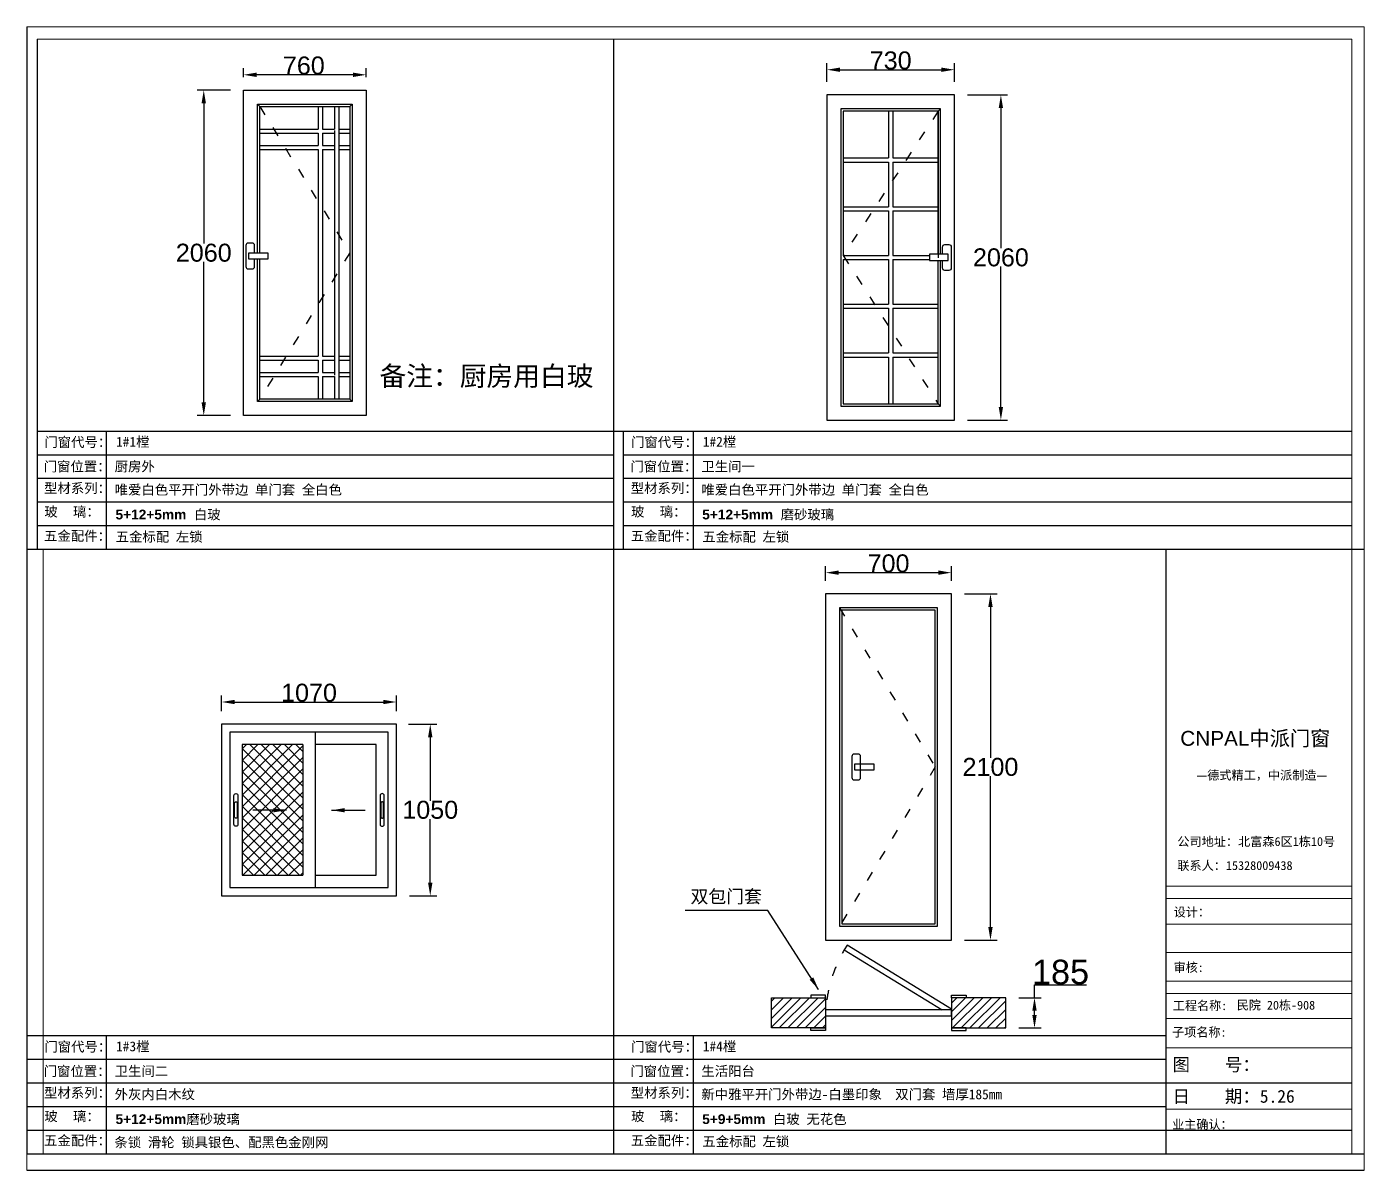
# Model space of a CAD drawing. Header units: inches. Extents: x -138455 to 599497, y -747149 to 13167.
# Drawn here: x 103834 to 112019, y -19127 to -12130 of the extents above; entities that cross this region are included whole.
import ezdxf

# ---------------------------------------------------------------- set-up
doc = ezdxf.new("R2010")
doc.units = ezdxf.units.IN
doc.header["$MEASUREMENT"] = 0
doc.header["$PDMODE"] = 35
doc.header["$PDSIZE"] = -3
doc.linetypes.add('ACAD_ISO03W100', pattern=[30, 12, -18])
doc.layers.add('0 @ 1', color=7, linetype='Continuous')
doc.styles.add('Annotative', font='arialbd.ttf')
doc.styles.add('MtXpl_', font='')
doc.styles.get("Standard").update_dxf_attribs({"font": 'arial.ttf'})
doc.styles.get('MtXpl_').set_extended_font_data('SimSun')
doc.dimstyles.get("Standard").update_dxf_attribs({"dimtxt": 80, "dimasz": 70, "dimexe": 40, "dimexo": 80, "dimgap": 0, "dimtad": 1, "dimtih": 1, "dimtoh": 1, "dimdec": 0, "dimzin": 0, "dimdsep": 46, "dimtxsty": 'Standard', "dimcen": 0.09, "dimadec": 0, "dimazin": 0, "dimtfac": 1, "dimtdec": 0, "dimtofl": 0, "dimtmove": 0, "dimatfit": 3, "dimfxl": 0, "dimtolj": 1, "dimtzin": 0, "dimarcsym": 0})

# ---------------------------------------------------------------- blocks, each defined once
blk = doc.blocks.new('*D482')
at = {"color": 0, "lineweight": -2, "transparency": 16777216}
for p, q in [((109591, -12546.5), (109835.3, -12546.5)), ((109795.3, -12626.5), (109795.3, -13485.3)), ((109795.3, -14456.5), (109795.3, -13597.7)), ((109591, -14536.5), (109835.3, -14536.5))]:
    blk.add_line(p, q, dxfattribs=at)
at = {"color": 0, "transparency": 16777216}
for points in [[(109782, -12626.5), (109808.6, -12626.5), (109795.3, -12546.5)], [(109782, -14456.5), (109808.6, -14456.5), (109795.3, -14536.5)]]:
    blk.add_solid(points, dxfattribs=at)
at = {"layer": 'Defpoints', "color": 0, "transparency": 16777216}
for p in [(109511, -12546.5), (109511, -14536.5), (109795.3, -14536.5)]:
    blk.add_point(p, dxfattribs=at)
at = {"color": 0, "transparency": 16777216, "insert": (109795.3, -13541.5), "char_height": 110, "attachment_point": 5}
blk.add_mtext('\\A1;2060', dxfattribs=at)
blk = doc.blocks.new('*D484')
at = {"color": 0, "lineweight": -2, "transparency": 16777216}
for p, q in [((108731, -12466.5), (108731, -12352.6)), ((109511, -12466.5), (109511, -12352.6)), ((108811, -12392.6), (109431, -12392.6))]:
    blk.add_line(p, q, dxfattribs=at)
at = {"color": 0, "transparency": 16777216}
for points in [[(108811, -12379.3), (108811, -12406), (108731, -12392.6)], [(109431, -12379.3), (109431, -12406), (109511, -12392.6)]]:
    blk.add_solid(points, dxfattribs=at)
at = {"layer": 'Defpoints', "color": 0, "transparency": 16777216}
for p in [(109511, -12392.6), (108731, -12546.5), (109511, -12546.5)]:
    blk.add_point(p, dxfattribs=at)
at = {"color": 0, "transparency": 16777216, "insert": (109121, -12336.4), "char_height": 110, "attachment_point": 5}
blk.add_mtext('\\A1;730', dxfattribs=at)
blk = doc.blocks.new('*D485')
at = {"color": 0, "lineweight": -2, "transparency": 16777216}
for p, q in [((105026.3, -16317.1), (105026.3, -16221.8)), ((105106.3, -16261.8), (106016.3, -16261.8)), ((106096.3, -16317.1), (106096.3, -16221.8))]:
    blk.add_line(p, q, dxfattribs=at)
at = {"color": 0, "transparency": 16777216}
for points in [[(105106.3, -16248.4), (105106.3, -16275.1), (105026.3, -16261.8)], [(106016.3, -16248.4), (106016.3, -16275.1), (106096.3, -16261.8)]]:
    blk.add_solid(points, dxfattribs=at)
at = {"layer": 'Defpoints', "color": 0, "transparency": 16777216}
for p in [(106096.3, -16261.8), (105026.3, -16397.1), (106096.3, -16397.1)]:
    blk.add_point(p, dxfattribs=at)
at = {"color": 0, "transparency": 16777216, "insert": (105561.3, -16205.6), "char_height": 110, "attachment_point": 5}
blk.add_mtext('\\A1;1070', dxfattribs=at)
blk = doc.blocks.new('*D486')
at = {"color": 0, "lineweight": -2, "transparency": 16777216}
for p, q in [((106171.1, -16397.1), (106343.2, -16397.1)), ((106303.2, -16477.1), (106303.2, -16866)), ((106303.2, -17367.1), (106303.2, -16978.3)), ((106176.3, -17447.1), (106343.2, -17447.1))]:
    blk.add_line(p, q, dxfattribs=at)
at = {"color": 0, "transparency": 16777216}
for points in [[(106289.8, -16477.1), (106316.5, -16477.1), (106303.2, -16397.1)], [(106289.8, -17367.1), (106316.5, -17367.1), (106303.2, -17447.1)]]:
    blk.add_solid(points, dxfattribs=at)
at = {"layer": 'Defpoints', "color": 0, "transparency": 16777216}
for p in [(106091.1, -16397.1), (106096.3, -17447.1), (106303.2, -17447.1)]:
    blk.add_point(p, dxfattribs=at)
at = {"color": 0, "transparency": 16777216, "insert": (106303.2, -16922.1), "char_height": 110, "attachment_point": 5}
blk.add_mtext('\\A1;1050', dxfattribs=at)
blk = doc.blocks.new('123123')
for points in [[(70221.7, 9381.8), (70221.7, 9381.8, 0.414214), (70234.2, 9394.3), (70234.2, 9569.3, 0.414214), (70221.7, 9581.8), (70221.7, 9581.8, 0.414214), (70209.2, 9569.3), (70209.2, 9394.3, 0.414214)], [(70221.7, 9431.8), (70221.7, 9431.8, 0.414214), (70229.2, 9439.3), (70229.2, 9524.3, 0.414214), (70221.7, 9531.8), (70221.7, 9531.8, 0.414214), (70214.2, 9524.3), (70214.2, 9439.3, 0.414214)]]:
    blk.add_lwpolyline(points, format="xyb", close=True)
blk = doc.blocks.new('*D483')
at = {"color": 0, "lineweight": -2, "transparency": 16777216}
for p, q in [((109572.8, -15599.5), (109771.5, -15599.5)), ((109731.5, -15679.5), (109731.5, -16603.3)), ((109731.5, -17639.5), (109731.5, -16715.7)), ((109572.8, -17719.5), (109771.5, -17719.5))]:
    blk.add_line(p, q, dxfattribs=at)
at = {"color": 0, "transparency": 16777216}
for points in [[(109718.1, -15679.5), (109744.8, -15679.5), (109731.5, -15599.5)], [(109718.1, -17639.5), (109744.8, -17639.5), (109731.5, -17719.5)]]:
    blk.add_solid(points, dxfattribs=at)
at = {"layer": 'Defpoints', "color": 0, "transparency": 16777216}
for p in [(109492.8, -15599.5), (109492.8, -17719.5), (109731.5, -17719.5)]:
    blk.add_point(p, dxfattribs=at)
at = {"color": 0, "transparency": 16777216, "insert": (109731.5, -16659.5), "char_height": 110, "attachment_point": 5}
blk.add_mtext('\\A1;2100', dxfattribs=at)
blk = doc.blocks.new('*D487')
at = {"color": 0, "lineweight": -2, "transparency": 16777216}
for p, q in [((105160.5, -12438), (105160.5, -12383.7)), ((105830.5, -12423.7), (105240.5, -12423.7)), ((105910.5, -12438), (105910.5, -12383.7))]:
    blk.add_line(p, q, dxfattribs=at)
at = {"color": 0, "transparency": 16777216}
for points in [[(105240.5, -12410.3), (105240.5, -12437), (105160.5, -12423.7)], [(105830.5, -12410.3), (105830.5, -12437), (105910.5, -12423.7)]]:
    blk.add_solid(points, dxfattribs=at)
at = {"layer": 'Defpoints', "color": 0, "transparency": 16777216}
for p in [(105160.5, -12423.7), (105160.5, -12518), (105910.5, -12518)]:
    blk.add_point(p, dxfattribs=at)
at = {"color": 0, "transparency": 16777216, "insert": (105529.5, -12367.5), "char_height": 110, "width": 233.635, "attachment_point": 5}
blk.add_mtext('\\A1;760', dxfattribs=at)
blk = doc.blocks.new('*D488')
at = {"color": 0, "lineweight": -2, "transparency": 16777216}
for p, q in [((105080.5, -12518), (104877.1, -12518)), ((104917.1, -12598), (104917.1, -13456.8)), ((104917.1, -14428), (104917.1, -13569.2)), ((105080.5, -14508), (104877.1, -14508))]:
    blk.add_line(p, q, dxfattribs=at)
at = {"color": 0, "transparency": 16777216}
for points in [[(104903.7, -12598), (104930.4, -12598), (104917.1, -12518)], [(104903.7, -14428), (104930.4, -14428), (104917.1, -14508)]]:
    blk.add_solid(points, dxfattribs=at)
at = {"layer": 'Defpoints', "color": 0, "transparency": 16777216}
for p in [(105160.5, -12518), (104917.1, -14508), (105160.5, -14508)]:
    blk.add_point(p, dxfattribs=at)
at = {"color": 0, "transparency": 16777216, "insert": (104917.1, -13513), "char_height": 110, "attachment_point": 5}
blk.add_mtext('\\A1;2060', dxfattribs=at)
blk = doc.blocks.new('*D489')
at = {"color": 0, "lineweight": -2, "transparency": 16777216}
for p, q in [((110001, -18071.5), (110001, -17991.5)), ((110001, -17991.5), (110319.4, -17991.5)), ((109905, -18071.5), (110041, -18071.5)), ((110001, -18176.5), (110001, -18151.5)), ((109905, -18256.5), (110041, -18256.5))]:
    blk.add_line(p, q, dxfattribs=at)
at = {"color": 0, "transparency": 16777216}
for points in [[(109987.7, -18151.5), (110014.3, -18151.5), (110001, -18071.5)], [(109987.7, -18176.5), (110014.3, -18176.5), (110001, -18256.5)]]:
    blk.add_solid(points, dxfattribs=at)
at = {"layer": 'Defpoints', "color": 0, "transparency": 16777216}
for p in [(109825, -18071.5), (110001, -18071.5), (109825, -18256.5)]:
    blk.add_point(p, dxfattribs=at)
at = {"color": 0, "transparency": 16777216, "insert": (110160.2, -17914.9), "char_height": 150, "attachment_point": 5}
blk.add_mtext('\\A1;185', dxfattribs=at)
blk = doc.blocks.new('*D490')
at = {"color": 0, "lineweight": -2, "transparency": 16777216}
for p, q in [((108722.8, -15519.5), (108722.8, -15430.3)), ((109492.8, -15519.5), (109492.8, -15430.3)), ((108802.8, -15470.3), (109412.8, -15470.3))]:
    blk.add_line(p, q, dxfattribs=at)
at = {"color": 0, "transparency": 16777216}
for points in [[(108802.8, -15456.9), (108802.8, -15483.6), (108722.8, -15470.3)], [(109412.8, -15456.9), (109412.8, -15483.6), (109492.8, -15470.3)]]:
    blk.add_solid(points, dxfattribs=at)
at = {"layer": 'Defpoints', "color": 0, "transparency": 16777216}
for p in [(109492.8, -15470.3), (108722.8, -15599.5), (109492.8, -15599.5)]:
    blk.add_point(p, dxfattribs=at)
at = {"color": 0, "transparency": 16777216, "insert": (109107.8, -15414.1), "char_height": 110, "attachment_point": 5}
blk.add_mtext('\\A1;700', dxfattribs=at)

msp = doc.modelspace()

# ---------------------------------------------------------------- hatches: boundary and pattern name
h = msp.add_hatch()
h.set_pattern_fill('ANSI37', color=256, scale=400)
h.set_pattern_definition([(45, (11779.403, -4773.86), (-35.35534, 35.35534), []), (135, (11779.403, -4773.86), (-35.35534, -35.35534), [])])
h.paths.add_polyline_path([(105523.8, -16522.1), (105151.3, -16522.1), (105151.3, -17322.1), (105523.8, -17322.1)])
h = msp.add_hatch()
h.set_pattern_fill('ANSI31', color=256, scale=300)
h.paths.add_polyline_path([(108722.8, -18256.5), (108722.8, -18071.5), (108632.8, -18071.5), (108390.5, -18071.5), (108390.5, -18256.5)])
h = msp.add_hatch()
h.set_pattern_fill('ANSI31', color=256, scale=300)
h.paths.add_polyline_path([(109825, -18071.5), (109492.8, -18071.5), (109492.8, -18256.5), (109582.8, -18256.5), (109825, -18256.5)])

# ---------------------------------------------------------------- linework, layer by layer
at = {"lineweight": 5}
for p, q in [((103833.9, -12129.6), (107424.4, -12129.6)), ((107424.4, -12129.6), (112018.9, -12129.6)), ((112018.9, -12129.6), (112018.9, -19127.1)), ((103898.5, -12205.3), (107424.4, -12205.3)), ((107424.4, -12205.3), (111943.2, -12205.3)), ((107424.4, -12205.3), (107424.4, -15327.3)), ((111943.2, -12205.3), (111943.2, -19027.1)), ((103833.9, -15327.3), (103833.9, -19127.1)), ((103933.9, -15327.3), (103933.9, -19027.1)), ((107424.4, -15327.3), (107424.4, -19027.1)), ((111943.2, -15955.1), (111943.2, -19027.1)), ((112018.9, -15879.4), (112018.9, -19027.1)), ((110807.7, -17388.7), (111943.2, -17388.7)), ((110807.7, -17464.4), (111943.2, -17464.4)), ((110807.7, -17620.5), (111943.2, -17620.5)), ((110807.7, -17794.1), (111943.2, -17794.1)), ((110807.7, -17970.4), (111943.2, -17970.4)), ((110807.7, -18046.1), (111943.2, -18046.1)), ((110807.7, -18199.2), (111943.2, -18199.2)), ((110807.7, -18378.7), (111943.2, -18378.7)), ((110807.7, -18754.1), (111943.2, -18754.1))]:
    msp.add_line(p, q, dxfattribs=at)
for p, q in [((103833.9, -12129.6), (103833.9, -15327.3)), ((103898.5, -12205.3), (103898.5, -15327.3)), ((107424.4, -12205.3), (107424.4, -15327.3)), ((105260.5, -12618), (105245.5, -12603)), ((105810.5, -12618), (105825.5, -12603)), ((105260.5, -13513), (105260.5, -12618)), ((105260.5, -12618), (105810.5, -12618)), ((105618, -12618), (105618, -12755.5)), ((105643, -12618), (105643, -12755.5)), ((105718, -12618), (105718, -12755.5)), ((105743, -12618), (105743, -12755.5)), ((105810.5, -12618), (105810.5, -14408)), ((109411, -12646.5), (108831, -12646.5)), ((108831, -12646.5), (108831, -13529)), ((109108.5, -12646.5), (109108.5, -12932.3)), ((109133.5, -12646.5), (109133.5, -12932.3)), ((109411, -12646.5), (109426, -12631.5)), ((109411, -13522), (109411, -12646.5)), ((105260.5, -12755.5), (105618, -12755.5)), ((105643, -12755.5), (105718, -12755.5)), ((105718, -12764.5), (105718, -14145.5)), ((105743, -12724.9), (105743, -14145.5)), ((105743, -12755.5), (105810.5, -12755.5)), ((105260.5, -12780.5), (105618, -12780.5)), ((105618, -12780.5), (105618, -12855.5)), ((105643, -12780.5), (105718, -12780.5)), ((105643, -12780.5), (105643, -12855.5)), ((105718, -12780.5), (105718, -12855.5)), ((105743, -12780.5), (105810.5, -12780.5)), ((105743, -12780.5), (105743, -12855.5)), ((105260.5, -12855.5), (105618, -12855.5)), ((105260.5, -12880.5), (105618, -12880.5)), ((105618, -12880.5), (105618, -13513)), ((105643, -12855.5), (105718, -12855.5)), ((105643, -12880.5), (105718, -12880.5)), ((105643, -12880.5), (105643, -13513)), ((105718, -12880.5), (105718, -14261.5)), ((105743, -12855.5), (105810.5, -12855.5)), ((105743, -12880.5), (105810.5, -12880.5)), ((105743, -12880.5), (105743, -14301.1)), ((108831, -12932.3), (109108.5, -12932.3)), ((108831, -12957.3), (109108.5, -12957.3)), ((109108.5, -12957.3), (109108.5, -13230.7)), ((109133.5, -12932.3), (109411, -12932.3)), ((109133.5, -12957.3), (109133.5, -13230.7)), ((109133.5, -12957.3), (109411, -12957.3)), ((105618, -13187.4), (105618, -14145.5)), ((105643, -13226.7), (105643, -14145.5)), ((108831, -13230.7), (109108.5, -13230.7)), ((108831, -13255.7), (109108.5, -13255.7)), ((109108.5, -13255.7), (109108.5, -13529)), ((109133.5, -13230.7), (109411, -13230.7)), ((109133.5, -13255.7), (109133.5, -13529)), ((109133.5, -13255.7), (109411, -13255.7)), ((105260.5, -14408), (105260.5, -13552.1)), ((108831, -13529), (109108.5, -13529)), ((108831, -13554), (108831, -13852.3)), ((108831, -13554), (109108.5, -13554)), ((109108.5, -13554), (109108.5, -13827.3)), ((109133.5, -13529), (109357.5, -13529)), ((109133.5, -13554), (109133.5, -13827.3)), ((109133.5, -13554), (109357.5, -13554)), ((109411, -14150.7), (109411, -13561)), ((108831, -13827.3), (109108.5, -13827.3)), ((109133.5, -13827.3), (109411, -13827.3)), ((108831, -13852.3), (108831, -14150.7)), ((108831, -13852.3), (109108.5, -13852.3)), ((109108.5, -13852.3), (109108.5, -14125.7)), ((109133.5, -13852.3), (109133.5, -14125.7)), ((109133.5, -13852.3), (109411, -13852.3)), ((105260.5, -14145.5), (105618, -14145.5)), ((105643, -14145.5), (105718, -14145.5)), ((105743, -14145.5), (105810.5, -14145.5)), ((108831, -14125.7), (109108.5, -14125.7)), ((108831, -14150.7), (108831, -14436.5)), ((108831, -14150.7), (109108.5, -14150.7)), ((109108.5, -14150.7), (109108.5, -14436.5)), ((109133.5, -14125.7), (109411, -14125.7)), ((109133.5, -14150.7), (109411, -14150.7)), ((109133.5, -14150.7), (109133.5, -14436.5)), ((109411, -14436.5), (109411, -14150.7)), ((105260.5, -14170.5), (105618, -14170.5)), ((105618, -14170.5), (105618, -14245.5)), ((105643, -14170.5), (105643, -14245.5)), ((105643, -14170.5), (105718, -14170.5)), ((105718, -14170.5), (105718, -14245.5)), ((105743, -14170.5), (105743, -14245.5)), ((105743, -14170.5), (105810.5, -14170.5)), ((105260.5, -14245.5), (105618, -14245.5)), ((105260.5, -14270.5), (105618, -14270.5)), ((105618, -14270.5), (105618, -14408)), ((105643, -14245.5), (105718, -14245.5)), ((105643, -14270.5), (105643, -14408)), ((105643, -14270.5), (105718, -14270.5)), ((105718, -14270.5), (105718, -14408)), ((105743, -14245.5), (105810.5, -14245.5)), ((105743, -14270.5), (105743, -14408)), ((105743, -14270.5), (105810.5, -14270.5)), ((105260.5, -14408), (105245.5, -14423)), ((105810.5, -14408), (105260.5, -14408)), ((105810.5, -14408), (105825.5, -14423)), ((108831, -14436.5), (109411, -14436.5)), ((109411, -14436.5), (109426, -14451.5)), ((103898.5, -14603.5), (107424.4, -14603.5)), ((104320.9, -14603.5), (104320.9, -15327.3)), ((107424.4, -14603.5), (111943.2, -14603.5)), ((107483.2, -14603.5), (107483.2, -15327.3)), ((107911.3, -14603.5), (107911.3, -15327.3)), ((103898.5, -14748.3), (107424.4, -14748.3)), ((107483.2, -14748.3), (111943.2, -14748.3)), ((103898.5, -14893), (107424.4, -14893)), ((107483.2, -14893), (111943.2, -14893)), ((103898.5, -15037.8), (107424.4, -15037.8)), ((107483.2, -15037.8), (111943.2, -15037.8)), ((103898.5, -15182.6), (107424.4, -15182.6)), ((107483.2, -15182.6), (111943.2, -15182.6)), ((103833.9, -15327.3), (107424.4, -15327.3)), ((103833.9, -15327.3), (107424.4, -15327.3)), ((103833.9, -15327.3), (103833.9, -19027.1)), ((107424.4, -15327.3), (112018.9, -15327.3)), ((107424.4, -15327.3), (112018.9, -15327.3)), ((107424.4, -15327.3), (107424.4, -19027.1)), ((110807.7, -19027.1), (110807.7, -15327.3)), ((105598.8, -16447.1), (105598.8, -17397.1)), ((105523.8, -16522.1), (105523.8, -17322.1)), ((103833.9, -18303.3), (107424.4, -18303.3)), ((104320.9, -18303.3), (104320.9, -19027.1)), ((107424.4, -18303.3), (110807.7, -18303.3)), ((107911.3, -18303.3), (107911.3, -19027.1)), ((103833.9, -18448.1), (107424.4, -18448.1)), ((107424.4, -18448.1), (110807.7, -18448.1)), ((103833.9, -18592.8), (107424.4, -18592.8)), ((107424.4, -18592.8), (111943.2, -18592.8)), ((103833.9, -18737.6), (107424.4, -18737.6)), ((107424.4, -18737.6), (110807.7, -18737.6)), ((103833.9, -18882.4), (107424.4, -18882.4)), ((107424.4, -18882.4), (111943.2, -18882.4)), ((103833.9, -19027.1), (107424.4, -19027.1)), ((107424.4, -19027.1), (112018.9, -19027.1)), ((103833.9, -19127.1), (107424.4, -19127.1)), ((107424.4, -19127.1), (112018.9, -19127.1))]:
    msp.add_line(p, q)
for points in [[(105910.5, -14508), (105160.5, -14508), (105160.5, -12518), (105910.5, -12518)], [(108731, -14536.5), (109511, -14536.5), (109511, -12546.5), (108731, -12546.5)], [(105193.4, -13513), (105308.7, -13513), (105308.7, -13552.1), (105193.4, -13552.1)], [(109472.8, -13522), (109357.5, -13522), (109357.5, -13561), (109472.8, -13561)], [(108722.8, -17719.5), (109492.8, -17719.5), (109492.8, -15599.5), (108722.8, -15599.5)], [(108807.8, -17634.5), (109407.8, -17634.5), (109407.8, -15684.5), (108807.8, -15684.5)], [(108822.8, -17619.5), (109392.8, -17619.5), (109392.8, -15699.5), (108822.8, -15699.5)], [(105026.3, -17447.1), (106096.3, -17447.1), (106096.3, -16397.1), (105026.3, -16397.1)], [(108902.1, -16640), (109017.4, -16640), (109017.4, -16679), (108902.1, -16679)], [(108722.8, -18256.5), (108390.5, -18256.5), (108390.5, -18071.5), (108722.8, -18071.5)], [(108632.8, -18071.5), (108722.8, -18071.5), (108722.8, -18056.5), (108632.8, -18056.5)], [(109582.8, -18071.5), (109492.8, -18071.5), (109492.8, -18056.5), (109582.8, -18056.5)], [(109492.8, -18256.5), (109825, -18256.5), (109825, -18071.5), (109492.8, -18071.5)], [(108722.8, -18181.5), (109492.8, -18181.5), (109492.8, -18146.5), (108722.8, -18146.5)], [(108632.8, -18256.5), (108722.8, -18256.5), (108722.8, -18271.5), (108632.8, -18271.5)], [(109582.8, -18256.5), (109492.8, -18256.5), (109492.8, -18271.5), (109582.8, -18271.5)]]:
    msp.add_lwpolyline(points, close=True)
for points in [[(105245.5, -13513), (105245.5, -12603), (105825.5, -12603), (105825.5, -14423)], [(109426, -13522), (109426, -12631.5), (108816, -12631.5), (108816, -14451.5)], [(109411, -12646.5), (109411, -13543)], [(105825.5, -13611.3), (105825.5, -14423), (105245.5, -14423), (105245.5, -13552.1)], [(108816, -13619.3), (108816, -14451.5), (109426, -14451.5), (109426, -13561)], [(105598.8, -16447.1), (105076.3, -16447.1), (105076.3, -17397.1), (105598.8, -17397.1)], [(105598.8, -17397.1), (106046.3, -17397.1), (106046.3, -16447.1), (105598.8, -16447.1)], [(105523.8, -16522.1), (105151.3, -16522.1), (105151.3, -17322.1), (105523.8, -17322.1)], [(105598.8, -17322.1), (105971.3, -17322.1), (105971.3, -16522.1), (105598.8, -16522.1)], [(109492.8, -18140.4), (108854.5, -17749.3), (108836.2, -17779.1), (109435.6, -18146.5)]]:
    msp.add_lwpolyline(points)
at = {"linetype": 'ACAD_ISO03W100', "ltscale": 5}
for points in [[(105260.5, -12618), (105810.5, -13513), (105260.5, -14408)], [(109411, -12646.5), (108831, -13529), (109411, -14436.5)], [(108807.8, -15684.5), (109392.8, -16659.5), (108807.8, -17634.5)]]:
    msp.add_lwpolyline(points, dxfattribs=at)
for points in [[(105228, -13513), (105228, -13467.8, 0.414214), (105214, -13453.8), (105188.7, -13453.8, 0.414214), (105174.7, -13467.8), (105174.7, -13597.3, 0.414214), (105188.7, -13611.3), (105214, -13611.3, 0.414214), (105228, -13597.3), (105228, -13552.1)], [(109438.2, -13522), (109438.2, -13476.7, -0.414214), (109452.2, -13462.7), (109477.5, -13462.7, -0.414214), (109491.5, -13476.7), (109491.5, -13606.3, -0.414214), (109477.5, -13620.3), (109452.2, -13620.3, -0.414214), (109438.2, -13606.3), (109438.2, -13561)]]:
    msp.add_lwpolyline(points, format="xyb")
msp.add_lwpolyline([(108922.7, -16580.7), (108897.4, -16580.7, 0.414214), (108883.4, -16594.7), (108883.4, -16724.3, 0.414214), (108897.4, -16738.3), (108922.7, -16738.3, 0.414214), (108936.7, -16724.3), (108936.7, -16594.7, 0.414214)], format="xyb", close=True)
msp.add_arc((109558.5, -18201.3), 836.6, 147.29798, 177.44466, dxfattribs=at)

# ---------------------------------------------------------------- block references
at = {"xscale": -1}
msp.add_blockref('123123', (175335.5, -26404), dxfattribs=at)
msp.add_blockref('123123', (35787.1, -26404))

# ---------------------------------------------------------------- texts
msp.add_text('CNPAL', height=90.84).set_placement((110893.1, -16529.6))
at = {"style": 'MtXpl_'}
for s, height, p in [('中派门窗', 90.84, (111316.2, -16529.6)), ('—德式精工，中派制造—', 54.505, (110991.5, -16736.5)), ('公司地址：北富森6区1栋10号', 54.505, (110875, -17142.8)), ('联系人：15328009438', 54.505, (110875, -17289.8)), ('设计：', 54.17, (110853.1, -17574.6)), ('审核:', 54.17, (110852.1, -17913.2)), ('工程名称:', 54.17, (110847.7, -18147.4)), ('民院 20栋-908', 54.17, (111238.7, -18144)), ('子项名称:', 54.17, (110843.6, -18309.4)), ('图    号：', 78.49, (110845.2, -18520.2)), ('日    期：5.26', 78.487, (110845.2, -18714)), ('业主确认：', 54.17, (110843.5, -18873.9))]:
    msp.add_text(s, height=height, dxfattribs=at).set_placement(p)
at = {"layer": '0 @ 1', "style": 'Annotative'}
for s, p in [('门窗代号：', (103941.6, -14701.5)), ('门窗代号：', (107532, -14701.5)), ('门窗位置：', (103937.8, -14850.7)), ('门窗位置：', (107528.2, -14850.7)), ('型材系列：', (103939.8, -14983.2)), ('型材系列：', (107530.2, -14983.2)), ('玻    璃：', (103941.9, -15127)), ('玻    璃：', (107532.3, -15127)), ('五金配件：', (103939.9, -15275.4)), ('五金配件：', (107530.4, -15275.4)), ('门窗代号：', (103941.6, -18401.3)), ('门窗代号：', (107532, -18401.3)), ('门窗位置：', (103937.8, -18550.5)), ('门窗位置：', (107528.2, -18550.5)), ('型材系列：', (103939.8, -18683.1)), ('型材系列：', (107530.2, -18683.1)), ('玻    璃：', (103941.9, -18826.8)), ('玻    璃：', (107532.3, -18826.8)), ('五金配件：', (103939.9, -18975.2)), ('五金配件：', (107530.4, -18975.2))]:
    msp.add_text(s, height=60, dxfattribs=at).set_placement(p)
at = {"layer": '0 @ 1', "attachment_point": 1, "style": 'Annotative'}
for s, heights, insert, char_height in [('{\\fSimSun|b1|i0|c134|p2;备注：厨房用白玻}', [0], (105992.6, -14207.1), 120), ('{\\fSimSun|b1|i0|c134|p2;1#1樘}', [0], (104380.8, -14639.1), 60), ('{\\fSimSun|b1|i0|c134|p2;1#2樘}', [0], (107971.2, -14639.1), 60), ('{\\fSimSun|b1|i0|c134|p2;厨房外}', [0], (104371.9, -14790.5), 60), ('{\\fSimSun|b1|i0|c134|p2;卫生间一}', [0], (107962.3, -14790.5), 60), ('{\\fSimSun|b1|i0|c134|p2;唯爱白色平开门外带边 单门套 全白色}', [0], (104371.9, -14932.7), 60), ('{\\fSimSun|b1|i0|c134|p2;唯爱白色平开门外带边 单门套 全白色}', [0], (107962.3, -14932.7), 60), ('5+12+5mm  {\\fSimSun|b1|i0|c134|p2;白玻}', [0], (104377, -15084.5), 60), ('5+12+5mm  {\\fSimSun|b1|i0|c134|p2;磨砂玻璃}', [0], (107967.5, -15084.5), 60), ('{\\fSimSun|b1|i0|c134|p2;五金标配 左锁}', [56.8], (104378, -15220.7), 60), ('{\\fSimSun|b1|i0|c134|p2;五金标配 左锁}', [0], (107968.4, -15220.7), 60), ('{\\fSimSun|b1|i0|c134|p2;双包门套}', [0], (107896.1, -17412), 80), ('{\\fSimSun|b1|i0|c134|p2;1#3樘}', [0], (104380.8, -18338.9), 60), ('{\\fSimSun|b1|i0|c134|p2;1#4樘}', [0], (107971.2, -18338.9), 60), ('{\\fSimSun|b1|i0|c134|p2;卫生间二}', [0], (104371.9, -18490.4), 60), ('{\\fSimSun|b1|i0|c134|p2;生活阳台}', [0], (107962.3, -18490.4), 60), ('{\\fSimSun|b1|i0|c134|p2;外灰内白木纹}', [0], (104371.9, -18632.6), 60), ('{\\fSimSun|b1|i0|c134|p2;新中雅平开门外带边-白墨印象  双门套 墙厚185mm}', [0], (107962.3, -18632.6), 60), ('5+12+5mm{\\fSimSun|b1|i0|c134|p2;磨砂玻璃}', [0], (104377, -18784.3), 60), ('5+9+5mm  {\\fSimSun|b1|i0|c134|p2;白玻 无花色}', [0], (107967.5, -18784.3), 60), ('{\\fSimSun|b1|i0|c134|p2;条锁 滑轮 锁具银色、配黑色金刚网}', [0], (104370.5, -18926.1), 60), ('{\\fSimSun|b1|i0|c134|p2;五金标配 左锁}', [0], (107968.4, -18920.5), 60)]:
    msp.add_mtext_dynamic_manual_height_columns(s, width=4396.385, gutter_width=903.5, heights=heights, dxfattribs=dict(at, insert=insert, char_height=char_height))

# ---------------------------------------------------------------- dimensions: what is measured, and where the dimension line sits
dim = msp.add_linear_dim(base=(109511, -12392.6), p1=(108731, -12546.5), p2=(109511, -12546.5), text='730', dimstyle='Standard', override={"dimtxt": 110, "dimasz": 80})
dim.commit()
dim.dimension.update_dxf_attribs({"geometry": '*D484', "text_midpoint": (109121, -12336.4)})
dim = msp.add_linear_dim(base=(105160.5, -12423.7), p1=(105910.5, -12518), p2=(105160.5, -12518), angle=180, text='760', dimstyle='Standard', override={"dimtxt": 110, "dimasz": 80})
dim.commit()
dim.dimension.update_dxf_attribs({"geometry": '*D487', "text_midpoint": (105529.5, -12423.7), "dimtype": 160})
for base, p1, p2, text, picture, middle in [((104917.1, -14508), (105160.5, -12518), (105160.5, -14508), '2060', '*D488', (104917.1, -13513)), ((109795.3, -14536.5), (109511, -12546.5), (109511, -14536.5), '2060', '*D482', (109795.3, -13541.5)), ((109731.5, -17719.5), (109492.8, -15599.5), (109492.8, -17719.5), '2100', '*D483', (109731.5, -16659.5))]:
    dim = msp.add_linear_dim(base=base, p1=p1, p2=p2, angle=90, text=text, dimstyle='Standard', override={"dimtxt": 110, "dimasz": 80})
    dim.commit()
    dim.dimension.update_dxf_attribs({"geometry": picture, "text_midpoint": middle})
dim = msp.add_linear_dim(base=(109492.8, -15470.3), p1=(108722.8, -15599.5), p2=(109492.8, -15599.5), text='700', dimstyle='Standard', override={"dimtxt": 110, "dimasz": 80})
dim.commit()
dim.dimension.update_dxf_attribs({"geometry": '*D490', "text_midpoint": (109107.8, -15470.3), "dimtype": 160})
dim = msp.add_linear_dim(base=(106096.3, -16261.8), p1=(105026.3, -16397.1), p2=(106096.3, -16397.1), dimstyle='Standard', override={"dimtxt": 110, "dimasz": 80})
dim.commit()
dim.dimension.update_dxf_attribs({"geometry": '*D485', "text_midpoint": (105561.3, -16205.6)})
for base, p1, p2, override, picture, middle in [((106303.2, -17447.1), (106091.1, -16397.1), (106096.3, -17447.1), {"dimtxt": 110, "dimasz": 80}, '*D486', (106303.2, -16922.1)), ((110001, -18071.5), (109825, -18256.5), (109825, -18071.5), {"dimtxt": 150, "dimasz": 80}, '*D489', (110160.2, -17914.9))]:
    dim = msp.add_linear_dim(base=base, p1=p1, p2=p2, angle=90, dimstyle='Standard', override=override)
    dim.commit()
    dim.dimension.update_dxf_attribs({"geometry": picture, "text_midpoint": middle})

# ---------------------------------------------------------------- leaders
for points, override in [([(105422.9, -16924.2), (105217, -16924.2)], {"dimtxt": 110, "dimasz": 80, "dimgap": 0, "dimtad": 0}), ([(105699.7, -16924.2), (105905.6, -16924.2)], {"dimtxt": 110, "dimasz": 80, "dimgap": 0, "dimtad": 0}), ([(108679.5, -18021.5), (108368.5, -17537), (107863, -17537)], {"dimtxt": 150, "dimasz": 80, "dimgap": 0, "dimtad": 0})]:
    msp.add_leader(points, dimstyle='Standard', override=override)

doc.saveas('drawing.dxf')
